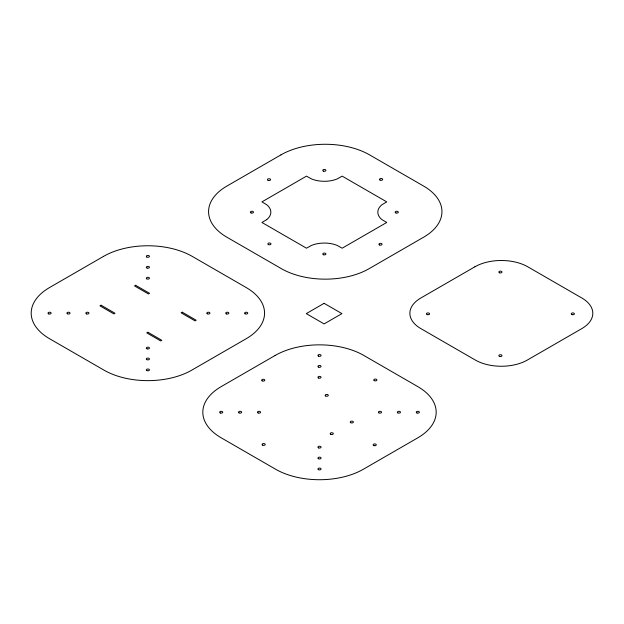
<?xml version="1.0" encoding="UTF-8"?>
<svg xmlns="http://www.w3.org/2000/svg" width="624" height="624" viewBox="0 0 624 624"><rect width="100%" height="100%" fill="white"/><g stroke="black" fill="none" stroke-linecap="round" stroke-linejoin="round"><path stroke-width="0.94" d="M266.721 219.632L261.924 222.472L306.501 248.204L311.415 245.443A22.285 12.87 0 0 1 337.256 245.443L342.163 248.204L386.74 222.472L381.95 219.632A22.285 12.87 0 0 1 381.95 204.719L386.74 201.88L342.163 176.14L337.256 178.909A22.285 12.87 0 0 1 311.415 178.909L306.501 176.14L261.924 201.88L266.721 204.719A22.285 12.87 0 0 1 266.721 219.632M103.545 256.37L49.561 287.539A62.689 36.192 0 0 0 49.561 338.723L103.982 370.141A62.08 35.841 0 0 0 191.779 370.141L246.191 338.723A62.689 36.192 0 0 0 246.191 287.539L192.208 256.37A62.689 36.192 0 0 0 103.545 256.37M280.933 154.877L226.941 186.046A62.689 36.192 0 0 0 226.941 237.237L281.362 268.655A62.08 35.841 0 0 0 369.158 268.655L423.579 237.237A62.689 36.192 0 0 0 423.579 186.046L369.587 154.877A62.689 36.192 0 0 0 280.933 154.877M101.08 305.222L99.965 305.869L113.896 313.911L115.011 313.264L101.08 305.222M135.626 285.277L134.511 285.925L148.442 293.966L149.557 293.319L135.626 285.277M182.247 312.195L181.132 312.835L195.062 320.876L196.178 320.237L182.247 312.195M147.88 332.241L146.765 332.888L160.696 340.93L161.811 340.291L147.88 332.241M324.106 303.326L306.275 313.622L324.106 323.911L341.936 313.622L324.106 303.326M275.168 355.454L221.185 386.623A62.689 36.192 0 0 0 221.185 437.806L275.597 469.225A62.08 35.841 0 0 0 363.394 469.225L417.815 437.806A62.689 36.192 0 0 0 417.815 386.623L363.831 355.454A62.689 36.192 0 0 0 275.168 355.454M474.841 266.83L420.849 297.999A37.479 21.637 0 0 0 420.849 328.598L475.27 360.017A36.863 21.286 0 0 0 527.405 360.017L581.825 328.598A37.479 21.637 0 0 0 581.825 297.999L527.834 266.83A37.479 21.637 0 0 0 474.841 266.83M146.765 359.627A1.576 0.913 0 0 0 149.401 359.221A1.576 0.913 0 0 0 147.467 358.106A1.576 0.913 0 0 0 146.765 359.627M147.092 348.855A1.576 0.913 0 0 0 149.456 348.067A1.576 0.913 0 0 0 147.092 347.279A1.576 0.913 0 0 0 147.092 348.855M146.765 370.547A1.576 0.913 0 0 0 149.401 370.141A1.576 0.913 0 0 0 147.467 369.026A1.576 0.913 0 0 0 146.765 370.547M48.773 313.919A1.576 0.913 0 0 0 51.137 313.131A1.576 0.913 0 0 0 48.773 312.343A1.576 0.913 0 0 0 48.773 313.919M67.361 313.771A1.576 0.913 0 0 0 69.997 313.365A1.576 0.913 0 0 0 68.063 312.25A1.576 0.913 0 0 0 67.361 313.771M86.596 313.919A1.576 0.913 0 0 0 88.959 313.131A1.576 0.913 0 0 0 86.596 312.343A1.576 0.913 0 0 0 86.596 313.919M207.254 313.771A1.576 0.913 0 0 0 209.89 313.365A1.576 0.913 0 0 0 207.964 312.25A1.576 0.913 0 0 0 207.254 313.771M226.496 313.919A1.576 0.913 0 0 0 228.86 313.131A1.576 0.913 0 0 0 226.496 312.343A1.576 0.913 0 0 0 226.496 313.919M245.084 313.771A1.576 0.913 0 0 0 247.72 313.365A1.576 0.913 0 0 0 245.786 312.25A1.576 0.913 0 0 0 245.084 313.771M146.765 278.85A1.576 0.913 0 0 0 149.401 278.437A1.576 0.913 0 0 0 147.467 277.329A1.576 0.913 0 0 0 146.765 278.85M147.092 268.07A1.576 0.913 0 0 0 149.456 267.283A1.576 0.913 0 0 0 147.092 266.495A1.576 0.913 0 0 0 147.092 268.07M146.765 257.01A1.576 0.913 0 0 0 149.401 256.604A1.576 0.913 0 0 0 147.467 255.489A1.576 0.913 0 0 0 146.765 257.01M318.388 458.71A1.576 0.913 0 0 0 321.025 458.305A1.576 0.913 0 0 0 319.09 457.189A1.576 0.913 0 0 0 318.388 458.71M378.877 412.854A1.576 0.913 0 0 0 381.514 412.448A1.576 0.913 0 0 0 379.579 411.333A1.576 0.913 0 0 0 378.877 412.854M318.388 469.63A1.576 0.913 0 0 0 321.025 469.225A1.576 0.913 0 0 0 319.09 468.109A1.576 0.913 0 0 0 318.388 469.63M238.984 412.854A1.576 0.913 0 0 0 241.621 412.448A1.576 0.913 0 0 0 239.686 411.333A1.576 0.913 0 0 0 238.984 412.854M318.708 447.938A1.576 0.913 0 0 0 321.071 447.151A1.576 0.913 0 0 0 318.708 446.363A1.576 0.913 0 0 0 318.708 447.938M258.219 413.002A1.576 0.913 0 0 0 260.582 412.214A1.576 0.913 0 0 0 258.219 411.427A1.576 0.913 0 0 0 258.219 413.002M397.792 412.854A1.576 0.913 0 0 0 400.429 412.448A1.576 0.913 0 0 0 398.494 411.333A1.576 0.913 0 0 0 397.792 412.854M417.027 413.002A1.576 0.913 0 0 0 419.39 412.214A1.576 0.913 0 0 0 417.027 411.427A1.576 0.913 0 0 0 417.027 413.002M318.388 356.093A1.576 0.913 0 0 0 321.025 355.688A1.576 0.913 0 0 0 319.09 354.572A1.576 0.913 0 0 0 318.388 356.093M318.708 378.074A1.576 0.913 0 0 0 321.071 377.286A1.576 0.913 0 0 0 318.708 376.498A1.576 0.913 0 0 0 318.708 378.074M318.708 367.162A1.576 0.913 0 0 0 321.071 366.374A1.576 0.913 0 0 0 318.708 365.586A1.576 0.913 0 0 0 318.708 367.162M220.397 413.002A1.576 0.913 0 0 0 222.76 412.214A1.576 0.913 0 0 0 220.397 411.427A1.576 0.913 0 0 0 220.397 413.002M350.704 422.705A1.576 0.913 0 0 0 353.34 422.292A1.576 0.913 0 0 0 351.413 421.177A1.576 0.913 0 0 0 350.704 422.705M330.642 434.281A1.576 0.913 0 0 0 333.278 433.875A1.576 0.913 0 0 0 331.352 432.76A1.576 0.913 0 0 0 330.642 434.281M325.611 395.99A1.576 0.913 0 0 0 328.247 395.577A1.576 0.913 0 0 0 326.321 394.462A1.576 0.913 0 0 0 325.611 395.99M374.228 380.617A1.576 0.913 0 0 0 376.865 380.211A1.576 0.913 0 0 0 374.938 379.096A1.576 0.913 0 0 0 374.228 380.617M373.924 445.614A1.576 0.913 0 0 0 376.288 444.826A1.576 0.913 0 0 0 373.924 444.038A1.576 0.913 0 0 0 373.924 445.614M262.532 445.099A1.576 0.913 0 0 0 265.169 444.694A1.576 0.913 0 0 0 263.242 443.578A1.576 0.913 0 0 0 262.532 445.099M262.127 380.851A1.576 0.913 0 0 0 264.763 380.445A1.576 0.913 0 0 0 262.837 379.33A1.576 0.913 0 0 0 262.127 380.851M379.993 180.04A1.576 0.913 0 0 0 382.629 179.634A1.576 0.913 0 0 0 380.695 178.519A1.576 0.913 0 0 0 379.993 180.04M379.688 245.037A1.576 0.913 0 0 0 382.052 244.249A1.576 0.913 0 0 0 379.688 243.461A1.576 0.913 0 0 0 379.688 245.037M268.624 244.67A1.576 0.913 0 0 0 270.988 243.883A1.576 0.913 0 0 0 268.624 243.095A1.576 0.913 0 0 0 268.624 244.67M268.219 180.422A1.576 0.913 0 0 0 270.582 179.634A1.576 0.913 0 0 0 268.219 178.846A1.576 0.913 0 0 0 268.219 180.422M323.544 171.163A1.576 0.913 0 0 0 325.915 170.375A1.576 0.913 0 0 0 323.544 169.58A1.576 0.913 0 0 0 323.544 171.163M395.951 212.963A1.576 0.913 0 0 0 398.315 212.176A1.576 0.913 0 0 0 395.951 211.388A1.576 0.913 0 0 0 395.951 212.963M323.544 254.764A1.576 0.913 0 0 0 325.915 253.976A1.576 0.913 0 0 0 323.544 253.188A1.576 0.913 0 0 0 323.544 254.764M251.144 212.963A1.576 0.913 0 0 0 253.508 212.176A1.576 0.913 0 0 0 251.144 211.388A1.576 0.913 0 0 0 251.144 212.963M427.222 314.621A1.576 0.913 0 0 0 429.585 313.833A1.576 0.913 0 0 0 427.222 313.045A1.576 0.913 0 0 0 427.222 314.621M499.629 356.421A1.576 0.913 0 0 0 501.992 355.633A1.576 0.913 0 0 0 499.629 354.845A1.576 0.913 0 0 0 499.629 356.421M499.629 272.821A1.576 0.913 0 0 0 501.992 272.033A1.576 0.913 0 0 0 499.629 271.245A1.576 0.913 0 0 0 499.629 272.821M572.029 314.621A1.576 0.913 0 0 0 574.392 313.833A1.576 0.913 0 0 0 572.029 313.045A1.576 0.913 0 0 0 572.029 314.621"/></g></svg>
